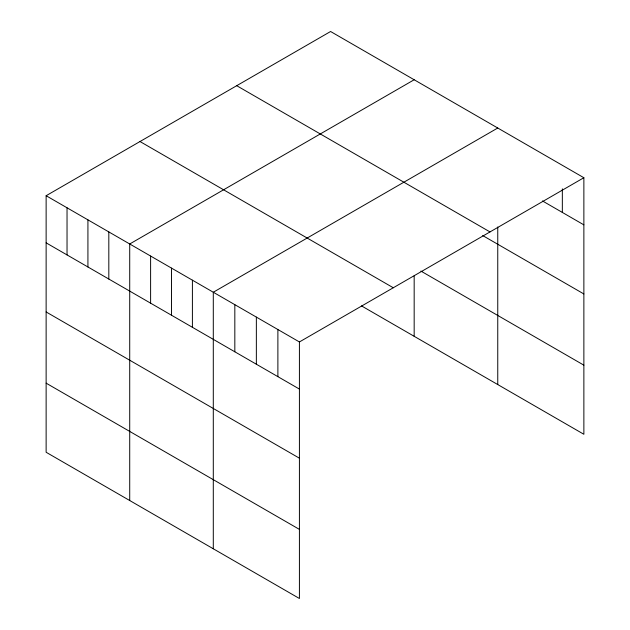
<?xml version="1.0" encoding="UTF-8"?>
<svg xmlns="http://www.w3.org/2000/svg" width="630" height="630" viewBox="0 0 630 630"><rect width="100%" height="100%" fill="white"/><g stroke="black" fill="none" stroke-linecap="round" stroke-linejoin="round"><path stroke-width="0.94" d="M46.132 195.725L299.415 341.956L299.415 598.5L46.132 452.269L46.132 195.725L330.585 31.5L583.868 177.731L583.868 434.275L361.51 305.897M414.17 79.758L129.717 243.983L129.717 500.527M497.755 128.016L213.294 292.241L213.294 548.785M299.415 341.956L583.868 177.731M542.469 200.946L583.868 224.855M236.715 85.696L489.998 231.927M482.706 235.557L583.868 293.958M420.856 271.05L583.868 365.164M140.002 141.529L393.285 287.76M46.132 242.849L299.415 389.08M46.132 311.96L299.415 458.191M46.132 383.158L299.415 529.389M562.338 188.858L562.338 212.42M497.755 226.965L497.755 384.552M414.17 275.83L414.17 336.294M277.885 329.529L277.885 376.653M256.355 317.103L256.355 364.219M234.825 304.668L234.825 351.792M192.402 280.177L192.402 327.293M171.51 268.112L171.51 315.236M150.609 256.048L150.609 303.172M108.817 231.919L108.817 279.043M87.924 219.854L87.924 266.978M67.032 207.79L67.032 254.914"/></g></svg>
